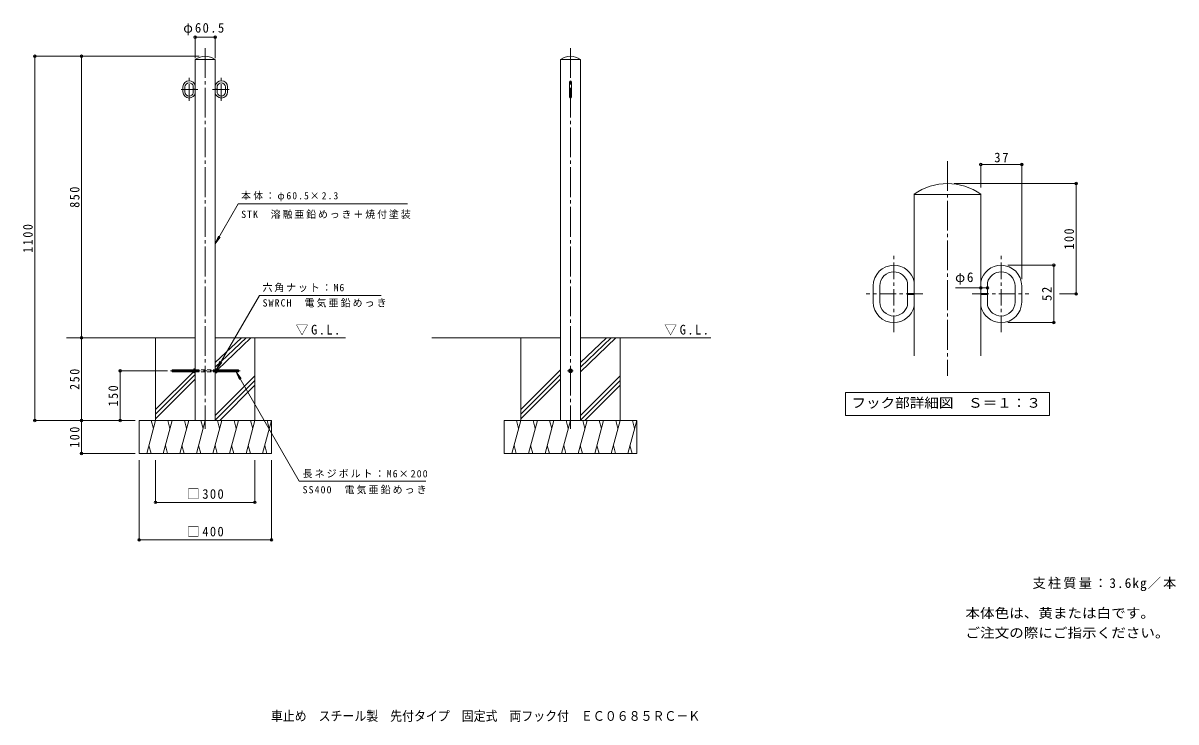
# Model space of a CAD drawing. Units: millimetres at full size, sheet at 1:10, with parts at other scales. Extents: x -1653 to 1828, y -1363 to 748.
import ezdxf
from ezdxf.enums import TextEntityAlignment as Align

# ---------------------------------------------------------------- set-up
doc = ezdxf.new("R2010")
doc.units = ezdxf.units.MM
doc.header["$LTSCALE"] = 10
doc.header["$PDMODE"] = 32
doc.header["$PDSIZE"] = 8
for name, pattern in [('CHAIN1', [8, 5, -1, 1, -1]), ('CHAIN2', [12, 9, -1, 1, -1]), ('DASHED1', [1.8, 1.2, -0.6])]:
    doc.linetypes.add(name, pattern=pattern)
for name, color, linetype, lineweight in [('3-0', 7, 'CHAIN2', 9), ('3-2', 3, 'Continuous', 9), ('3-4', 7, 'Continuous', 9), ('3-5', 7, 'Continuous', 9), ('3-A', 7, 'CHAIN1', 9), ('C-0', 7, 'CHAIN2', 9), ('C-1', 3, 'Continuous', 9), ('C-2', 3, 'Continuous', 9), ('C-4', 7, 'Continuous', 9), ('C-5', 7, 'Continuous', 9), ('C-A', 7, 'CHAIN1', 9), ('C-E', 6, 'Continuous', 5)]:
    doc.layers.add(name, color=color, linetype=linetype, lineweight=lineweight)
doc.layers.add('F-5_F-5ﾚｲﾔ', color=2, linetype='Continuous')
doc.styles.add('ＭＳ ゴシック', font='')
doc.styles.get('ＭＳ ゴシック').set_extended_font_data('MS Gothic')

msp = doc.modelspace()

# ---------------------------------------------------------------- linework, layer by layer
at = {"layer": '3-0'}
msp.add_line((1138.35, 331.15), (1138.35, -317.36), dxfattribs=at)
at = {"layer": '3-2'}
for p, q in [((1037.52, -256.91), (1037.52, 230.96)), ((1239.18, 229.76), (1037.52, 229.76)), ((1239.18, -256.91), (1239.18, 230.96)), ((914.18, -94.63), (914.18, -45.85)), ((934.18, -94.63), (934.18, -45.85)), ((1017.52, -68.58), (1017.52, -35.77)), ((1037.52, -68.58), (1017.52, -68.58)), ((1239.18, -68.58), (1259.18, -68.58)), ((1259.18, -68.58), (1259.18, -35.77)), ((1342.52, -94.63), (1342.52, -45.85)), ((1362.52, -94.63), (1362.52, -45.85)), ((1017.52, -71.91), (1017.52, -104.72)), ((1037.52, -71.91), (1017.52, -71.91)), ((1239.18, -71.91), (1259.18, -71.91)), ((1259.18, -71.91), (1259.18, -104.72)), ((976.46, -136.91), (976.46, -136.88)), ((1300.24, -136.91), (1300.24, -136.88))]:
    msp.add_line(p, q, dxfattribs=at)
for centre, radius, start, end in [((1138.35, 88.83), 174.26, 54.64534, 125.35466), ((976.46, -45.85), 62.28, 90, 180), ((976.46, -45.85), 62.28, 11.35969, 90), ((1300.24, -45.85), 62.28, 90, 168.64031), ((1300.24, -45.85), 62.28, 0, 90), ((976.46, -45.85), 42.28, 90, 180), ((976.46, -45.85), 42.28, 13.79803, 90), ((1300.24, -45.85), 42.28, 90, 166.20197), ((1300.24, -45.85), 42.28, 0, 90), ((976.46, -94.63), 62.28, 180, 270), ((976.46, -94.63), 42.28, 180, 270), ((1300.24, -94.63), 42.28, 270, 0), ((1300.24, -94.63), 62.28, 270, 0), ((976.46, -94.63), 42.28, 270, 346.20197), ((976.46, -94.63), 62.28, 270, 348.64031), ((1300.24, -94.63), 62.28, 191.35969, 270), ((1300.24, -94.63), 42.28, 193.79803, 270)]:
    msp.add_arc(centre, radius, start, end, dxfattribs=at)
at = {"layer": '3-4'}
for p, q in [((1239.18, 323.89), (1239.18, 250.96)), ((1239.18, 320.89), (1362.52, 320.89)), ((1362.52, 323.89), (1362.52, -25.85)), ((1529.56, 263.09), (1158.35, 263.09)), ((1526.56, 263.09), (1526.56, -70.24)), ((1462.31, 16.42), (1320.24, 16.42)), ((1459.31, 16.42), (1459.31, -156.91)), ((1239.18, -52.25), (1162.47, -52.25)), ((1259.18, -52.25), (1239.18, -52.25)), ((1529.56, -70.24), (1476.56, -70.24)), ((1462.31, -156.91), (1320.24, -156.91))]:
    msp.add_line(p, q, dxfattribs=at)
for p in [(1239.18, 320.89), (1362.52, 320.89), (1526.56, 263.09), (1459.31, 16.42), (1239.18, -52.25), (1259.18, -52.25), (1526.56, -70.24), (1459.31, -156.91)]:
    msp.add_point(p, dxfattribs=at)
at = {"layer": '3-5'}
for p, q in [((830.35, -367.72), (1446.35, -367.72)), ((830.35, -367.72), (830.35, -437.72)), ((1446.35, -367.72), (1446.35, -437.72)), ((830.35, -437.72), (1446.35, -437.72))]:
    msp.add_line(p, q, dxfattribs=at)
at = {"layer": '3-A'}
for p, q in [((976.46, -185.31), (976.46, 44.82)), ((1300.24, -185.31), (1300.24, 44.82)), ((1063.76, -70.24), (892.71, -70.24)), ((1212.95, -70.24), (1383.99, -70.24))]:
    msp.add_line(p, q, dxfattribs=at)
at = {"layer": 'C-0'}
for p, q in [((-1102.75, 672.59), (-1102.75, -477.41)), ((0, 672.59), (0, -477.41)), ((-1207.75, -302.41), (-997.75, -302.41)), ((-9.03, -302.41), (8.64, -302.41))]:
    msp.add_line(p, q, dxfattribs=at)
at = {"layer": 'C-1'}
for p, q in [((-1202.75, -299.95), (-1202.21, -299.41)), ((-1138, -304.87), (-1202.75, -304.87)), ((-1202.75, -304.87), (-1202.21, -305.41)), ((-1138, -299.41), (-1202.21, -299.41)), ((-1202.21, -299.41), (-1202.21, -305.41)), ((-1138, -305.41), (-1202.21, -305.41)), ((-1138, -298.1), (-1138, -306.72)), ((-1137.51, -296.66), (-1133, -296.66)), ((-1137.51, -299.55), (-1133, -299.55)), ((-1137.51, -305.27), (-1133, -305.27)), ((-1137.51, -308.16), (-1133, -308.16)), ((-1067.99, -296.66), (-1072.5, -296.66)), ((-1067.99, -299.55), (-1072.5, -299.55)), ((-1067.99, -305.27), (-1072.5, -305.27)), ((-1067.99, -308.16), (-1072.5, -308.16)), ((-1067.5, -298.1), (-1067.5, -306.72)), ((-1067.5, -299.41), (-1003.29, -299.41)), ((-1067.5, -304.87), (-1002.75, -304.87)), ((-1067.5, -305.41), (-1003.29, -305.41)), ((-1002.75, -299.95), (-1003.29, -299.41)), ((-1003.29, -299.41), (-1003.29, -305.41)), ((-1002.75, -304.87), (-1003.29, -305.41)), ((-0.01, -308.16), (-5.01, -305.27)), ((-0.01, -296.66), (4.99, -299.55)), ((-0.01, -308.16), (4.99, -305.27)), ((4.99, -299.55), (4.99, -305.27))]:
    msp.add_line(p, q, dxfattribs=at)
at = {"layer": 'C-1', "linetype": 'DASHED1'}
for p, q in [((-1133, -299.41), (-1072.5, -299.41)), ((-1133, -305.41), (-1072.5, -305.41))]:
    msp.add_line(p, q, dxfattribs=at)
at = {"layer": 'C-1'}
for points in [[(-1138, -299.95), (-1202.75, -299.95), (-1202.75, -304.87)], [(-1067.5, -299.95), (-1002.75, -299.95), (-1002.75, -304.87)], [(-0.01, -296.66), (-5.01, -299.55), (-5.01, -305.27)]]:
    msp.add_lwpolyline(points, dxfattribs=at)
for radius in [5, 3]:
    msp.add_circle((-0.01, -302.41), radius, dxfattribs=at)
for centre, radius, start, end in [((-1135.64, -298.1), 2.37, 142.44278, 217.55722), ((-1129.41, -302.41), 8.6, 160.548, 199.452), ((-1135.64, -306.72), 2.37, 142.44278, 217.55722), ((-1069.87, -298.1), 2.37, 322.44278, 37.55722), ((-1076.1, -302.41), 8.6, 340.548, 19.452), ((-1069.87, -306.72), 2.37, 322.44278, 37.55722)]:
    msp.add_arc(centre, radius, start, end, dxfattribs=at)
at = {"layer": 'C-2'}
for p, q in [((-1133, -452.41), (-1133, 637.95)), ((-1072.5, 637.59), (-1133, 637.59)), ((-1072.5, -452.41), (-1072.5, 637.95)), ((-30.25, -452.41), (-30.25, 637.95)), ((30.25, 637.59), (-30.25, 637.59)), ((30.25, -452.41), (30.25, 637.95)), ((-1139, 548.09), (-1139, 557.93)), ((-1066.5, 548.09), (-1066.5, 557.93)), ((-3, 524.59), (-3, 570.59)), ((3, 524.59), (3, 570.59)), ((-1170, 540.27), (-1170, 554.91)), ((-1164, 540.27), (-1164, 554.91)), ((-1151.32, 527.59), (-1151.32, 527.6)), ((-1133, 548.09), (-1139, 548.09)), ((-1139, 547.09), (-1139, 537.25)), ((-1133, 547.09), (-1139, 547.09)), ((-1072.5, 548.09), (-1066.5, 548.09)), ((-1072.5, 547.09), (-1066.5, 547.09)), ((-1066.5, 547.09), (-1066.5, 537.25)), ((-1054.19, 527.59), (-1054.19, 527.6)), ((-1041.5, 540.27), (-1041.5, 554.91)), ((-1035.5, 540.27), (-1035.5, 554.91))]:
    msp.add_line(p, q, dxfattribs=at)
for centre, radius, start, end in [((-1102.75, 595.31), 52.28, 54.64534, 125.35466), ((0, 595.31), 52.28, 54.64534, 125.35466), ((-1151.32, 554.91), 18.68, 90, 180), ((-1151.32, 554.91), 12.68, 90, 180), ((-1151.32, 554.91), 18.68, 11.35969, 90), ((-1151.32, 554.91), 12.68, 13.79803, 90), ((-1054.19, 554.91), 18.68, 90, 168.64031), ((-1054.19, 554.91), 12.68, 90, 166.20197), ((-1054.19, 554.91), 18.68, 0, 90), ((-1054.19, 554.91), 12.68, 0, 90), ((0, 570.59), 3, 90, 180), ((0, 570.59), 3, 0, 90), ((-1151.32, 540.27), 18.68, 180, 270), ((-1151.32, 540.27), 12.68, 180, 270), ((-1151.32, 540.27), 12.68, 270, 346.20197), ((-1151.32, 540.27), 18.68, 270, 348.64031), ((-1054.19, 540.27), 18.68, 191.35969, 270), ((-1054.19, 540.27), 12.68, 193.79803, 270), ((-1054.19, 540.27), 12.68, 270, 0), ((-1054.19, 540.27), 18.68, 270, 0), ((0, 524.59), 3, 180, 270), ((0, 524.59), 3, 270, 0)]:
    msp.add_arc(centre, radius, start, end, dxfattribs=at)
at = {"layer": 'C-4'}
for p, q in [((-1133, 708.09), (-1133, 642.02)), ((-1133, 705.09), (-1072.5, 705.09)), ((-1072.5, 708.09), (-1072.5, 642.02)), ((-1620.41, 647.59), (-1120.94, 647.59)), ((-1617.41, 647.59), (-1617.41, -452.41)), ((-1476.12, -202.41), (-1476.12, 647.59)), ((-1476.12, -202.41), (-1476.12, -452.41)), ((-1362.76, -302.41), (-1216.63, -302.41)), ((-1359.76, -452.41), (-1359.76, -302.41)), ((-1620.41, -452.41), (-1314.85, -452.41)), ((-1476.12, -452.41), (-1476.12, -552.41)), ((-1479.12, -552.41), (-1314.85, -552.41)), ((-1302.75, -816.31), (-1302.75, -572.41)), ((-1252.75, -702.72), (-1252.75, -572.41)), ((-952.75, -702.72), (-952.75, -572.41)), ((-902.75, -816.31), (-902.75, -572.41)), ((-1252.75, -699.72), (-952.75, -699.72)), ((-1302.75, -813.31), (-902.75, -813.31))]:
    msp.add_line(p, q, dxfattribs=at)
for p in [(-1133, 705.09), (-1072.5, 705.09), (-1617.41, 647.59), (-1476.12, 647.59), (-1476.12, -202.41), (-1359.76, -302.41), (-1617.41, -452.41), (-1476.12, -452.41), (-1359.76, -452.41), (-1476.12, -552.41), (-1252.75, -699.72), (-952.75, -699.72), (-1302.75, -813.31), (-902.75, -813.31)]:
    msp.add_point(p, dxfattribs=at)
at = {"layer": 'C-5'}
for p, q in [((-1003.04, 201.82), (-491.74, 201.82)), ((-1072.5, 81.51), (-1057.28, 101.34)), ((-1067.99, -296.66), (-938.48, -74.49)), ((-938.48, -74.49), (-571.31, -74.49)), ((-1067.99, -296.66), (-1058.33, -273.6)), ((-1067.99, -296.66), (-1052.69, -276.89)), ((-1009.33, -305.41), (-818.74, -635.44)), ((-1009.33, -305.41), (-999.76, -328.51)), ((-1009.33, -305.41), (-994.11, -325.24)), ((-436.86, -635.44), (-818.74, -635.44))]:
    msp.add_line(p, q, dxfattribs=at)
msp.add_lwpolyline([(-1003.04, 201.82), (-1072.5, 81.51), (-1062.94, 104.61)], dxfattribs=at)
at = {"layer": 'C-A'}
for p, q in [((-1151.32, 513.07), (-1151.32, 582.11)), ((-1054.19, 513.07), (-1054.19, 582.11)), ((-1125.13, 547.59), (-1176.45, 547.59)), ((-1080.37, 547.59), (-1029.06, 547.59))]:
    msp.add_line(p, q, dxfattribs=at)
at = {"layer": 'C-E'}
for p, q in [((-1133, -202.41), (-1521.26, -202.41)), ((-1252.75, -452.41), (-1252.75, -202.41)), ((-1072.5, -202.41), (-679.18, -202.41)), ((-993.77, -202.41), (-1072.5, -277.27)), ((-979.51, -202.41), (-1072.5, -291.65)), ((-965.27, -202.41), (-1065.73, -299.41)), ((-952.75, -452.41), (-952.75, -202.41)), ((-30.25, -202.41), (-418.51, -202.41)), ((-150, -452.41), (-150, -202.41)), ((30.25, -202.41), (423.57, -202.41)), ((108.98, -202.41), (30.25, -277.27)), ((123.25, -202.41), (30.25, -291.65)), ((137.48, -202.41), (30.25, -305.95)), ((150, -452.41), (150, -202.41)), ((-1138.67, -305.41), (-1252.75, -419.49)), ((-30.25, -299.74), (-150, -419.49)), ((-1133, -313.88), (-1252.75, -433.63)), ((-1133, -328.03), (-1252.75, -447.78)), ((-952.75, -317.95), (-1072.5, -437.7)), ((-952.75, -332.09), (-1072.5, -451.84)), ((-952.75, -346.23), (-1058.93, -452.41)), ((-30.25, -313.88), (-150, -433.63)), ((-30.25, -328.03), (-150, -447.78)), ((150, -317.95), (30.25, -437.7)), ((150, -332.09), (30.25, -451.84)), ((150, -346.23), (43.82, -452.41)), ((-1302.75, -452.41), (-902.75, -452.41)), ((-1302.75, -552.41), (-1302.75, -452.41)), ((-1252.75, -452.41), (-1279.55, -552.41)), ((-1265.8, -452.41), (-1259.28, -476.76)), ((-1202.75, -452.41), (-1229.55, -552.41)), ((-1215.8, -452.41), (-1209.28, -476.76)), ((-1152.75, -452.41), (-1179.55, -552.41)), ((-1165.8, -452.41), (-1159.28, -476.76)), ((-1102.75, -452.41), (-1129.55, -552.41)), ((-1115.8, -452.41), (-1109.28, -476.76)), ((-1052.75, -452.41), (-1079.55, -552.41)), ((-1065.8, -452.41), (-1059.28, -476.76)), ((-1002.75, -452.41), (-1029.55, -552.41)), ((-1015.8, -452.41), (-1009.28, -476.76)), ((-952.75, -452.41), (-979.55, -552.41)), ((-965.8, -452.41), (-959.28, -476.76)), ((-902.75, -452.41), (-929.55, -552.41)), ((-915.8, -452.41), (-909.28, -476.76)), ((-200, -452.41), (200, -452.41)), ((-200, -552.41), (-200, -452.41)), ((-150, -452.41), (-176.79, -552.41)), ((-163.05, -452.41), (-156.52, -476.76)), ((-100, -452.41), (-126.79, -552.41)), ((-113.05, -452.41), (-106.52, -476.76)), ((-50, -452.41), (-76.79, -552.41)), ((-63.05, -452.41), (-56.52, -476.76)), ((0, -452.41), (-26.79, -552.41)), ((-13.05, -452.41), (-6.52, -476.76)), ((50, -452.41), (23.21, -552.41)), ((36.95, -452.41), (43.48, -476.76)), ((100, -452.41), (73.21, -552.41)), ((86.95, -452.41), (93.48, -476.76)), ((150, -452.41), (123.21, -552.41)), ((136.95, -452.41), (143.48, -476.76)), ((200, -452.41), (173.21, -552.41)), ((186.95, -452.41), (193.48, -476.76)), ((-1302.75, -552.41), (-902.75, -552.41)), ((-1266.5, -552.41), (-1273.02, -528.06)), ((-1216.5, -552.41), (-1223.02, -528.06)), ((-1166.5, -552.41), (-1173.02, -528.06)), ((-1116.5, -552.41), (-1123.02, -528.06)), ((-1066.5, -552.41), (-1073.02, -528.06)), ((-1016.5, -552.41), (-1023.02, -528.06)), ((-966.5, -552.41), (-973.02, -528.06)), ((-916.5, -552.41), (-923.02, -528.06)), ((-200, -552.41), (200, -552.41)), ((-163.75, -552.41), (-170.27, -528.06)), ((-113.75, -552.41), (-120.27, -528.06)), ((-63.75, -552.41), (-70.27, -528.06)), ((-13.75, -552.41), (-20.27, -528.06)), ((36.25, -552.41), (29.73, -528.06)), ((86.25, -552.41), (79.73, -528.06)), ((136.25, -552.41), (129.73, -528.06)), ((186.25, -552.41), (179.73, -528.06))]:
    msp.add_line(p, q, dxfattribs=at)
for points in [[(-902.75, -552.41), (-902.75, -455.62), (-902.75, -452.41)], [(200, -552.41), (200, -455.62), (200, -452.41)]]:
    msp.add_lwpolyline(points, dxfattribs=at)

# ---------------------------------------------------------------- texts
at = {"layer": '3-4', "color": 2, "char_height": 29.33, "attachment_point": 7, "style": 'ＭＳ ゴシック'}
for s, insert in [('\\T1.27;\\W0.95;37', (1279.6, 326.89)), ('\\T1.17;φ6', (1161.46, -42.25))]:
    msp.add_mtext(s, dxfattribs=dict(at, insert=insert))
at = {"layer": '3-4', "color": 2, "char_height": 29.33, "attachment_point": 7, "rotation": 90, "style": 'ＭＳ ゴシック'}
for s, insert in [('\\T1.27;\\W0.9;100', (1520.56, 63.92)), ('\\T1.27;\\W0.95;52', (1453.31, -91.49))]:
    msp.add_mtext(s, dxfattribs=dict(at, insert=insert))
at = {"layer": '3-5', "color": 2, "style": 'ＭＳ ゴシック', "width": 1.1}
msp.add_text('フック部詳細図\u3000Ｓ＝１：３', height=29.33, dxfattribs=at).set_placement((848.35, -422.72), align=Align.BOTTOM_LEFT)
at = {"layer": 'C-4', "color": 2, "char_height": 29.33, "attachment_point": 7, "style": 'ＭＳ ゴシック'}
for s, insert in [('\\T1.22;\\W0.95;φ60.5', (-1169, 711.09)), ('\\T1.21;\\W0.95;□300', (-1157.75, -689.72)), ('\\T1.21;\\W0.95;□400', (-1157.75, -803.31))]:
    msp.add_mtext(s, dxfattribs=dict(at, insert=insert))
at = {"layer": 'C-4', "color": 2, "char_height": 29.33, "attachment_point": 7, "rotation": 90, "style": 'ＭＳ ゴシック'}
for s, insert in [('\\T1.27;\\W0.9;850', (-1482.12, 190.09)), ('\\T1.28;\\W0.9;1100', (-1623.41, 53.84)), ('\\T1.27;\\W0.9;250', (-1482.12, -359.91)), ('\\T1.27;\\W0.9;150', (-1365.76, -409.91)), ('\\T1.27;\\W0.9;100', (-1482.12, -534.91))]:
    msp.add_mtext(s, dxfattribs=dict(at, insert=insert))
at = {"layer": 'C-5', "color": 2, "style": 'ＭＳ ゴシック', "width": 1.1}
for s, p in [('本体色は、黄または白です。', (1192.64, -1057.84)), ('ご注文の際にご指示ください。', (1192.64, -1117.31))]:
    msp.add_text(s, height=29.33, dxfattribs=at).set_placement(p, align=Align.BOTTOM_LEFT)
at = {"layer": 'C-5', "char_height": 21.99, "attachment_point": 7, "style": 'ＭＳ ゴシック'}
for s, insert in [('\\T1.25;\\W0.95;本体：φ60.5×2.3', (-994.24, 209.54)), ('\\T1.19;STK\u3000溶融亜鉛めっき＋焼付塗装', (-994.24, 156.63)), ('\\T1.19;六角ナット：M6', (-929.7, -64.62)), ('\\T1.21;SWRCH\u3000電気亜鉛めっき', (-929.7, -110.96)), ('\\T1.21;長ネジボルト：M6×200', (-808.88, -626.69)), ('\\T1.21;SS400\u3000電気亜鉛めっき', (-808.88, -675.3))]:
    msp.add_mtext(s, dxfattribs=dict(at, insert=insert))
at = {"layer": 'C-5', "color": 2, "char_height": 29.33, "attachment_point": 7, "style": 'ＭＳ ゴシック'}
for s, insert in [('\\T1.22;\\W0.95;▽G.L.', (-829.57, -195.47)), ('\\T1.22;\\W0.95;▽G.L.', (283.36, -195.47)), ('\\T1.16;支柱質量：3.6kg／本', (1395.14, -967.84))]:
    msp.add_mtext(s, dxfattribs=dict(at, insert=insert))
at = {"layer": 'F-5_F-5ﾚｲﾔ', "style": 'ＭＳ ゴシック', "width": 0.9}
msp.add_text('車止め\u3000スチール製\u3000先付タイプ\u3000固定式\u3000両フック付\u3000ＥＣ０６８５ＲＣ－Ｋ', height=29.33, dxfattribs=at).set_placement((-904.5, -1368.5), align=Align.BOTTOM_LEFT)

doc.saveas('drawing.dxf')
